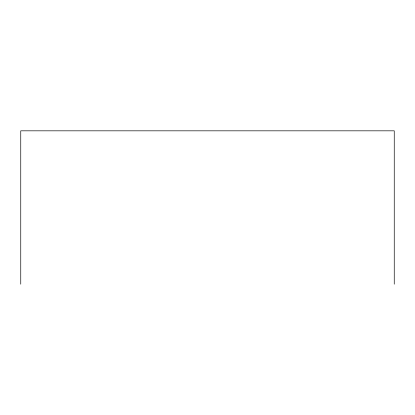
<?xml version="1.0" encoding="UTF-8"?>
<svg xmlns="http://www.w3.org/2000/svg" width="415" height="415" viewBox="0 0 415 415"><rect width="100%" height="100%" fill="white"/><g stroke="black" fill="none" stroke-linecap="round" stroke-linejoin="round"><path stroke-width="0.62" d="M394.25 284.176L394.25 130.824L20.75 130.824L20.75 284.176"/></g></svg>
